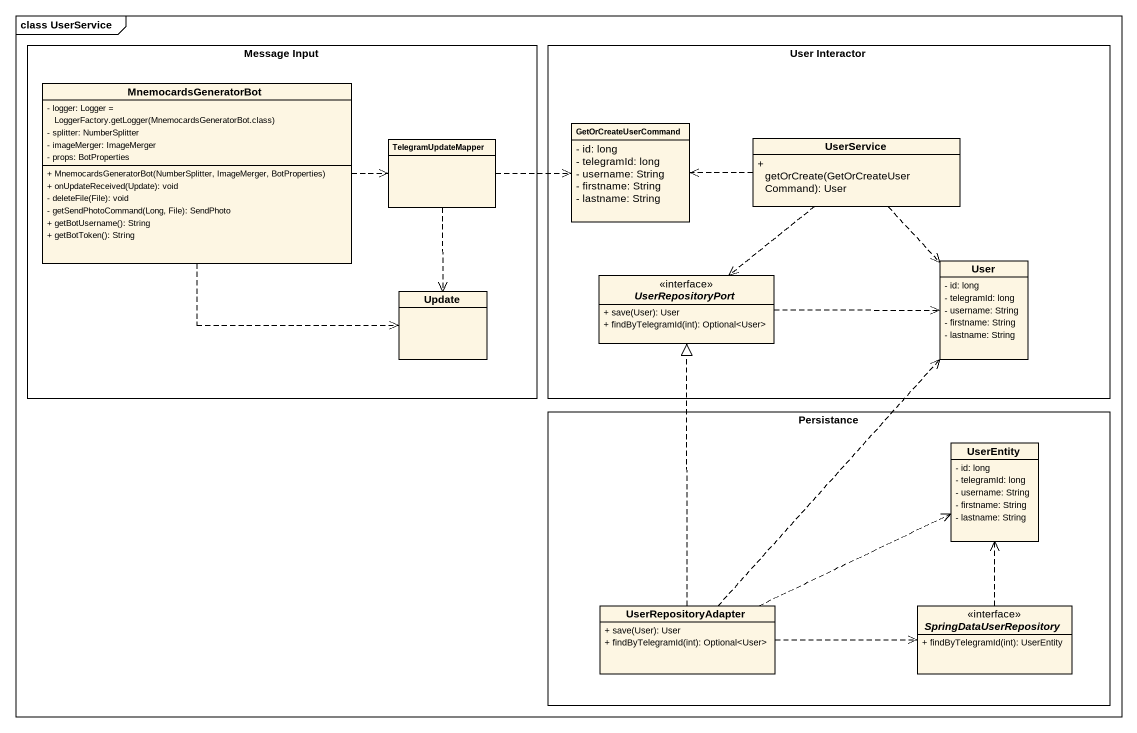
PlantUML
@startuml
mainframe class UserService
hide circle
hide empty members
skinparam classAttributeIconSize 0
rectangle "Message Input" as Message_Input {
  class MnemocardsGeneratorBot {
    {field} - logger: Logger = LoggerFactory.getLogger(MnemocardsGeneratorBot.class)
    - splitter: NumberSplitter
    - imageMerger: ImageMerger
    - props: BotProperties
    + MnemocardsGeneratorBot(NumberSplitter, ImageMerger, BotProperties)
    + onUpdateReceived(Update): void
    - deleteFile(File): void
    - getSendPhotoCommand(Long, File): SendPhoto
    + getBotUsername(): String
    + getBotToken(): String
  }
  class TelegramUpdateMapper
  class Update
}
rectangle "User Interactor" as User_Interactor {
  class GetOrCreateUserCommand {
    - id: long
    - telegramId: long
    - username: String
    - firstname: String
    - lastname: String
  }
  class UserService {
    + getOrCreate(GetOrCreateUserCommand): User
  }
  interface UserRepositoryPort {
    + save(User): User
    + findByTelegramId(int): Optional<User>
  }
  class User {
    - id: long
    - telegramId: long
    - username: String
    - firstname: String
    - lastname: String
  }
}
rectangle Persistance {
  class UserEntity {
    - id: long
    - telegramId: long
    - username: String
    - firstname: String
    - lastname: String
  }
  class UserRepositoryAdapter {
    + save(User): User
    + findByTelegramId(int): Optional<User>
  }
  interface SpringDataUserRepository {
    + findByTelegramId(int): UserEntity
  }
}
MnemocardsGeneratorBot .right.> TelegramUpdateMapper
MnemocardsGeneratorBot ..> Update
TelegramUpdateMapper .right.> GetOrCreateUserCommand
TelegramUpdateMapper ..> Update
UserService .left.> GetOrCreateUserCommand
UserService ..> UserRepositoryPort
UserService ..> User
UserRepositoryPort .right.> User
UserRepositoryAdapter .up.|> UserRepositoryPort
UserRepositoryAdapter .up.> User
UserRepositoryAdapter .right.> UserEntity
UserRepositoryAdapter .right.> SpringDataUserRepository
SpringDataUserRepository .up.> UserEntity
@enduml
